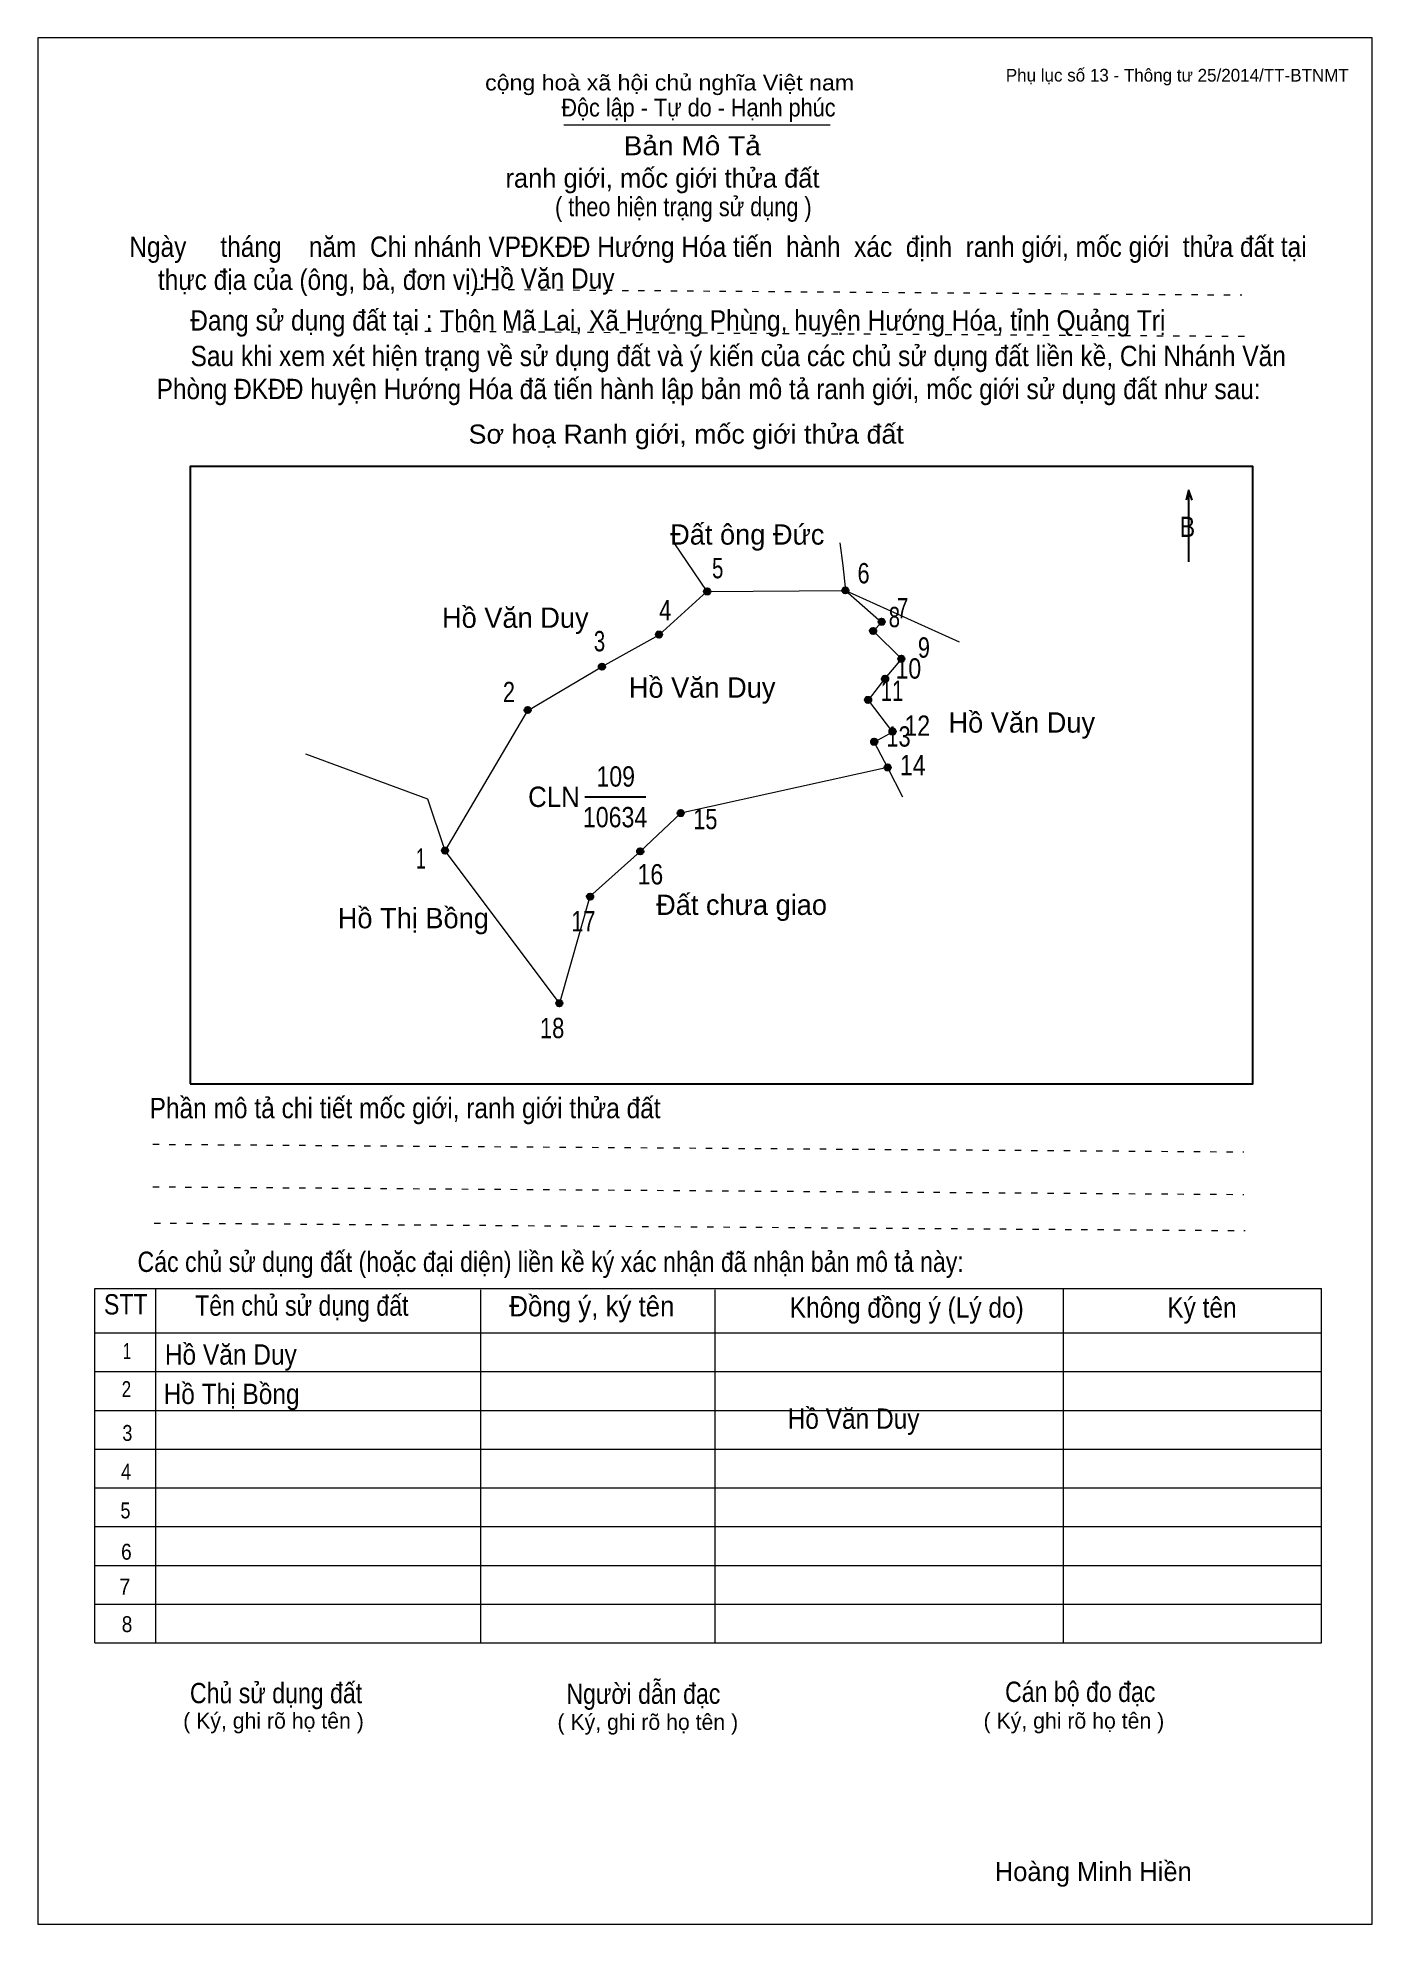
# Model space of a CAD drawing. Header units: centimetres. Extents: x 0 to 21, y 0 to 29.7.
import ezdxf
from ezdxf.enums import TextEntityAlignment as Align

# ---------------------------------------------------------------- set-up
doc = ezdxf.new("R2010")
doc.units = ezdxf.units.CM
doc.header["$LTSCALE"] = 0.13
doc.linetypes.add('DOTTED', pattern=[1.5, 0.3, -1.2])
for name, color, linetype, lineweight in [('1', 7, 'Continuous', 13), ('32', 7, 'Continuous', 25), ('33', 7, 'Continuous', 25), ('6', 7, 'Continuous', 13), ('62', 7, 'Continuous', 13)]:
    doc.layers.add(name, color=color, linetype=linetype, lineweight=lineweight)
doc.layers.add('34', color=7, linetype='Continuous')
doc.layers.add('63', color=7, linetype='Continuous')

msp = doc.modelspace()

# ---------------------------------------------------------------- hatches: boundary and pattern name
at = {"layer": '32'}
for points in [[(10.5841, 20.9823, 1), (10.4841, 20.9823, 1)], [(12.7572, 21.0002, 1), (12.6572, 21.0002, 1)], [(13.3297, 20.5046, 1), (13.2297, 20.5046, 1)], [(9.8272, 20.3046, 1), (9.7272, 20.3046, 1)], [(13.1956, 20.3606, 1), (13.0956, 20.3606, 1)], [(13.6406, 19.9226, 1), (13.5406, 19.9226, 1)], [(8.9277, 19.7978, 1), (8.8277, 19.7978, 1)], [(13.3843, 19.6082, 1), (13.2843, 19.6082, 1)], [(13.1164, 19.2754, 1), (13.0164, 19.2754, 1)], [(7.7597, 19.1161, 1), (7.6597, 19.1161, 1)], [(13.5015, 18.777, 1), (13.4015, 18.777, 1)], [(13.2125, 18.6156, 1), (13.1125, 18.6156, 1)], [(13.4246, 18.2116, 1), (13.3246, 18.2116, 1)], [(10.1681, 17.4932, 1), (10.0681, 17.4932, 1)], [(6.4594, 16.9041, 1), (6.3594, 16.9041, 1)], [(9.5302, 16.8903, 1), (9.4302, 16.8903, 1)], [(8.742, 16.1781, 1), (8.642, 16.1781, 1)], [(8.2585, 14.5002, 1), (8.1585, 14.5002, 1)]]:
    msp.add_hatch(color=256, dxfattribs=at).paths.add_polyline_path(points)

# ---------------------------------------------------------------- linework, layer by layer
at = {"layer": '1'}
msp.add_lwpolyline([(21, 0), (21, 29.7), (0, 29.7), (0, 0)], close=True, dxfattribs=at)
at = {"layer": '32'}
for centre in [(10.5341, 20.9823), (12.7072, 21.0002), (13.2797, 20.5046), (9.7772, 20.3046), (13.1456, 20.3606), (13.5906, 19.9226), (8.8777, 19.7978), (13.3343, 19.6082), (13.0664, 19.2754), (7.7097, 19.1161), (13.4515, 18.777), (13.1625, 18.6156), (13.3746, 18.2116), (10.1181, 17.4932), (6.4094, 16.9041), (9.4802, 16.8903), (8.692, 16.1781), (8.2085, 14.5002)]:
    msp.add_circle(centre, 0.05, dxfattribs=at)
at = {"layer": '33'}
msp.add_line((8.61, 17.75), (9.57, 17.75), dxfattribs=at)
at = {"layer": '6'}
for p, q in [((10.53, 20.98), (12.71, 21)), ((12.71, 21), (13.28, 20.5)), ((12.71, 21), (14.5, 20.19)), ((13.59, 19.92), (13.33, 19.61)), ((6.41, 16.9), (7.71, 19.11)), ((8.21, 14.5), (6.41, 16.9))]:
    msp.add_line(p, q, dxfattribs=at)
for points in [[(10.01, 21.75), (10.53, 20.98), (9.78, 20.3)], [(12.62, 21.75), (12.67, 21.39), (12.71, 21)], [(13.28, 20.5), (13.15, 20.36), (13.59, 19.92)], [(7.71, 19.11), (8.88, 19.8), (9.78, 20.3)], [(13.33, 19.61), (13.07, 19.27), (13.45, 18.77)], [(13.45, 18.77), (13.16, 18.61), (13.37, 18.21), (13.61, 17.75)], [(6.41, 16.9), (6.14, 17.71), (4.22, 18.42)], [(13.37, 18.21), (10.12, 17.49), (9.48, 16.89), (8.69, 16.18), (8.21, 14.5)]]:
    msp.add_lwpolyline(points, dxfattribs=at)
at = {"layer": '62'}
for p, q in [((8.28, 28.33), (12.47, 28.33)), ((0.9, 10.01), (20.2, 10.01)), ((0.9, 4.43), (0.9, 10.01)), ((1.86, 4.43), (1.86, 10.01)), ((6.97, 4.43), (6.97, 9.99)), ((10.66, 4.43), (10.66, 9.99)), ((16.14, 4.43), (16.14, 10.01)), ((20.2, 4.43), (20.2, 10.01)), ((0.9, 9.31), (20.2, 9.31)), ((0.9, 8.7), (20.2, 8.7)), ((0.9, 8.09), (20.2, 8.09)), ((0.9, 7.48), (20.2, 7.48)), ((0.9, 6.87), (20.2, 6.87)), ((0.9, 6.26), (20.2, 6.26)), ((0.9, 5.65), (20.2, 5.65)), ((0.9, 5.04), (20.2, 5.04)), ((0.9, 4.43), (20.2, 4.43))]:
    msp.add_line(p, q, dxfattribs=at)
at = {"layer": '62', "linetype": 'DOTTED'}
for p, q in [((6.89, 25.74), (18.95, 25.65)), ((6.09, 25.08), (19.04, 25)), ((1.81, 12.28), (18.98, 12.16)), ((1.81, 11.61), (18.98, 11.49)), ((1.83, 11.04), (19, 10.92))]:
    msp.add_line(p, q, dxfattribs=at)
at = {"layer": '62', "lineweight": 25}
for p, q in [((18.11, 22.58), (18.11, 21.45)), ((18.11, 22.57), (18.07, 22.42)), ((18.11, 22.57), (18.16, 22.42))]:
    msp.add_line(p, q, dxfattribs=at)
msp.add_lwpolyline([(2.4, 13.23), (19.12, 13.23), (19.12, 22.95), (2.4, 22.95)], close=True, dxfattribs=at)

# ---------------------------------------------------------------- texts
at = {"layer": '32'}
for s, width, p in [('5', 0.75, (10.7, 21.19)), ('6', 0.8, (12.995, 21.11)), ('4', 0.8, (9.875, 20.53)), ('7', 0.75, (13.61, 20.56)), ('8', 0.75, (13.48, 20.42)), ('3', 0.75, (8.84, 20.04)), ('9', 0.8, (13.945, 19.94)), ('10', 0.85, (13.7, 19.61)), ('2', 0.8, (7.415, 19.24)), ('11', 0.75, (13.445, 19.26)), ('12', 0.85, (13.84, 18.71)), ('13', 0.8, (13.545, 18.54)), ('14', 0.85, (13.77, 18.09)), ('15', 0.8, (10.505, 17.24)), ('1', 0.65, (6.03, 16.62)), ('16', 0.85, (9.64, 16.37)), ('17', 0.8, (8.585, 15.63)), ('18', 0.8, (8.095, 13.95))]:
    msp.add_text(s, height=0.32, dxfattribs=dict(at, width=width)).set_placement(p, align=Align.CENTER)
at = {"layer": '33'}
for s, p in [('Đất ông Đức', (11.165, 21.72)), ('Hồ Văn Duy', (7.515, 20.41)), ('Hồ Văn Duy', (7.515, 20.41)), ('Hồ Văn Duy', (7.515, 20.41)), ('Hồ Văn Duy', (7.515, 20.41)), ('Hồ Văn Duy', (10.455, 19.31)), ('Hồ Văn Duy', (15.485, 18.76)), ('Đất chưa giao', (11.075, 15.89)), ('Hồ Thị Bồng', (5.91, 15.68))]:
    msp.add_text(s, height=0.32, dxfattribs=at).set_placement(p, align=Align.CENTER)
at = {"layer": '33', "width": 0.85}
for s, p in [('109', (9.095, 17.91)), ('10634', (9.085, 17.27))]:
    msp.add_text(s, height=0.32, dxfattribs=at).set_placement(p, align=Align.CENTER)
at = {"layer": '33', "width": 0.95}
msp.add_text('CLN', height=0.32, dxfattribs=at).set_placement((8.53, 17.59), align=Align.RIGHT)
at = {"layer": '34', "width": 0.9}
for s, p in [('Hồ Văn Duy', (7, 25.75)), ('Hồ Văn Duy', (2, 8.81)), ('Hồ Thị Bồng', (1.98, 8.19)), ('Hồ Văn Duy', (11.8, 7.8))]:
    msp.add_text(s, height=0.32, dxfattribs=at).set_placement(p)
at = {"layer": '62'}
for s, height, width, p in [('cộng hoà xã hội chủ nghĩa Việt nam', 0.2474, 1.1, (7.04, 28.87)), ('Độc lập - Tự do - Hạnh phúc', 0.2828, 0.9, (8.24, 28.46)), ('Bản Mô Tả', 0.3, 1.1, (9.22, 27.85)), ('( theo hiện trạng sử dụng )', 0.3, 0.85, (8.14, 26.89)), ('Ngày     tháng    năm  Chi nhánh VPĐKĐĐ Hướng Hóa tiến  hành  xác  định  ranh giới, mốc giới  thửa đất tại ', 0.32, 0.9, (1.44, 26.25)), ('thực địa của (ông, bà, đơn vị): ', 0.32, 0.9, (1.89, 25.73)), ('Đang sử dụng đất tại : Thôn Mã Lai, Xã Hướng Phùng, huyện Hướng Hóa, tỉnh Quảng Trị', 0.32, 0.9, (2.4, 25.09)), ('     Sau khi xem xét hiện trạng về sử dụng đất và ý kiến của các chủ sử dụng đất liền kề, Chi Nhánh Văn ', 0.32, 0.9, (1.87, 24.53)), ('Phòng ĐKĐĐ huyện Hướng Hóa đã tiến hành lập bản mô tả ranh giới, mốc giới sử dụng đất như sau:', 0.32, 0.9, (1.87, 24.01)), ('Sơ hoạ Ranh giới, mốc giới thửa đất', 0.3, 1.05, (6.78, 23.31)), ('B', 0.32, 0.85, (17.97, 21.84)), ('Phần mô tả chi tiết mốc giới, ranh giới thửa đất ', 0.32, 0.9, (1.76, 12.69)), ('Các chủ sử dụng đất (hoặc đại diện) liền kề ký xác nhận đã nhận bản mô tả này:', 0.32, 0.85, (1.57, 10.27))]:
    msp.add_text(s, height=height, dxfattribs=dict(at, width=width)).set_placement(p)
msp.add_text('ranh giới, mốc giới thửa đất', height=0.3, dxfattribs=at).set_placement((7.36, 27.34))
for s, height, width, p in [('STT', 0.32, 0.85, (1.385, 9.6)), ('Tên chủ sử dụng đất', 0.32, 0.85, (4.155, 9.58)), ('Đồng ý, ký tên', 0.32, 0.95, (8.72, 9.57)), ('Không đồng ý (Lý do)', 0.32, 0.9, (13.675, 9.55)), ('Ký tên', 0.32, 0.9, (18.32, 9.55)), ('1', 0.25, 0.7, (1.405, 8.9)), ('2', 0.25, 0.8, (1.395, 8.3)), ('3', 0.25, 0.85, (1.41, 7.61)), ('4', 0.25, 0.85, (1.39, 7)), ('5', 0.25, 0.85, (1.38, 6.39)), ('6', 0.25, 0.9, (1.395, 5.74)), ('7', 0.25, 0.95, (1.37, 5.19)), ('8', 0.25, 0.9, (1.405, 4.6)), ('Người dẫn đạc', 0.32, 0.85, (9.53, 3.47)), ('Chủ sử dụng đất', 0.32, 0.85, (3.75, 3.48)), ('Cán bộ đo đạc', 0.32, 0.85, (16.405, 3.5))]:
    msp.add_text(s, height=height, dxfattribs=dict(at, width=width)).set_placement(p, align=Align.CENTER)
for p in [(3.71, 3.08), (9.6, 3.06), (16.305, 3.08)]:
    msp.add_text('( Ký, ghi rõ họ tên )', height=0.25, dxfattribs=at).set_placement(p, align=Align.CENTER)
at = {"layer": '63'}
msp.add_text('Phụ lục số 13 - Thông tư 25/2014/TT-BTNMT', height=0.2, dxfattribs=at).set_placement((20.63, 29.01), align=Align.RIGHT)
msp.add_text('Hoàng Minh Hiền', height=0.3, dxfattribs=at).set_placement((16.61, 0.68), align=Align.CENTER)

doc.saveas('drawing.dxf')
